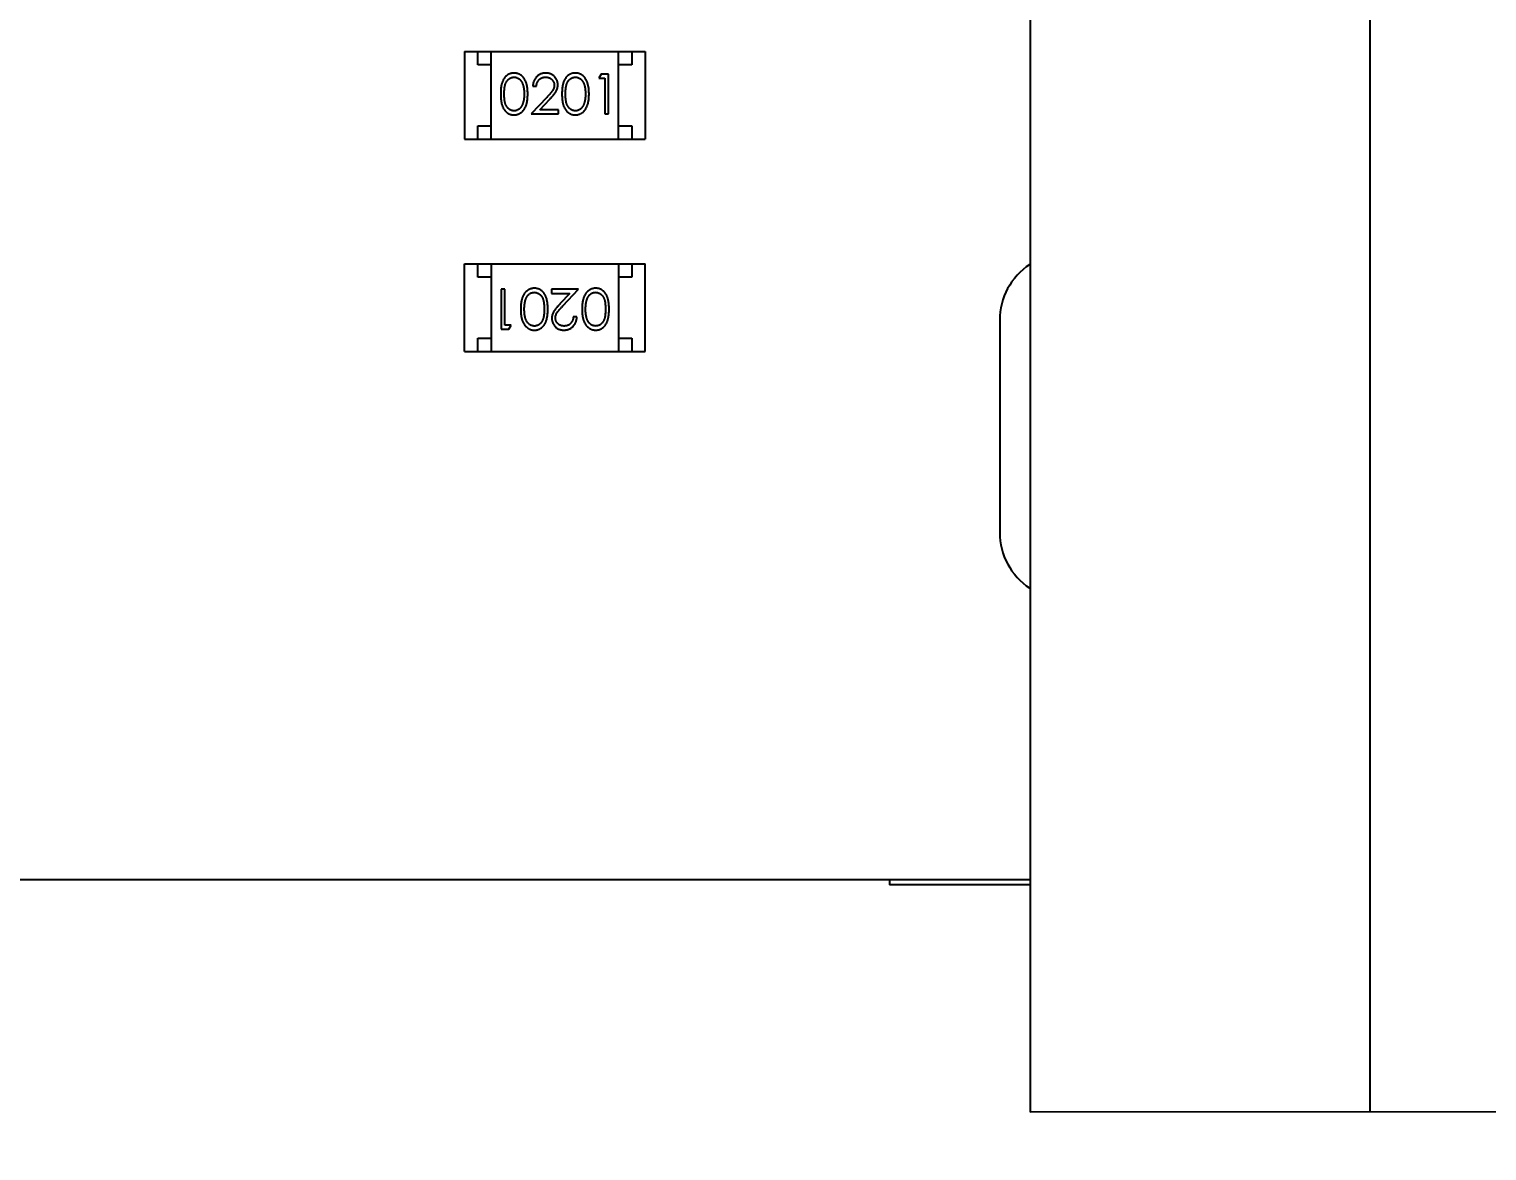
# Model space of a CAD drawing. Header units: millimetres. Extents: x 0 to 297, y 0 to 210.
# Drawn here: x 202.68 to 208.17, y 76.34 to 80.57 of the extents above; entities that cross this region are included whole.
import ezdxf

# ---------------------------------------------------------------- set-up
doc = ezdxf.new("R2010")
doc.units = ezdxf.units.MM
doc.header["$PDMODE"] = 3
doc.header["$PDSIZE"] = 8
doc.linetypes.add('solid', pattern=[0])
doc.layers.get('0').update_dxf_attribs({"linetype": 'CONTINUOUS'})
doc.layers.get('Defpoints').update_dxf_attribs({"linetype": 'CONTINUOUS'})
doc.layers.add('100', color=1, linetype='solid')
doc.styles.get("Standard").update_dxf_attribs({"font": 'txt', "width": 0.8})
doc.dimstyles.new('X0_5', dxfattribs={"dimscale": 0.5, "dimtxt": 2, "dimasz": 2, "dimexe": 1, "dimexo": 1, "dimgap": 0.5, "dimtad": 1, "dimtoh": 1, "dimzin": 0, "dimdsep": 46, "dimtxsty": 'STANDARD', "dimcen": 0, "dimclrd": 256, "dimclrt": 256, "dimadec": 0, "dimazin": 0, "dimtp": 0.1, "dimtm": 0.1, "dimtfac": 1, "dimtofl": 0, "dimtmove": 0, "dimatfit": 3, "dimfxl": 1, "dimtolj": 1, "dimtzin": 0, "dimarcsym": 0})

# ---------------------------------------------------------------- blocks, each defined once
blk = doc.blocks.new('*D16')
at = {"layer": '100', "color": 0, "lineweight": -2}
for p, q in [((190.3639, 81.3641), (190.3639, 65.74)), ((210.9244, 75.99), (210.9244, 65.74))]:
    blk.add_line(p, q, dxfattribs=at)
at = {"layer": '100', "lineweight": -2}
blk.add_line((191.8639, 66.24), (209.4244, 66.24), dxfattribs=at)
at = {"layer": '100'}
for points in [[(191.8639, 66.49), (191.8639, 65.99), (190.3639, 66.24)], [(209.4244, 65.99), (209.4244, 66.49), (210.9244, 66.24)]]:
    blk.add_solid(points, dxfattribs=at)
at = {"layer": 'Defpoints', "color": 0}
for p in [(190.3639, 81.8641), (210.9244, 76.49), (210.9244, 66.24)]:
    blk.add_point(p, dxfattribs=at)
at = {"layer": '100', "insert": (198.44, 67.24), "char_height": 1.5, "attachment_point": 5}
blk.add_mtext('\\A1;20.56', dxfattribs=at)
blk = doc.blocks.new('*D17')
at = {"layer": '100', "color": 0, "lineweight": -2}
for p, q in [((190.3639, 81.3641), (190.3639, 61.4189)), ((222.3889, 76.8636), (222.3889, 61.4189))]:
    blk.add_line(p, q, dxfattribs=at)
at = {"layer": '100', "lineweight": -2}
blk.add_line((220.8889, 61.9189), (191.8639, 61.9189), dxfattribs=at)
at = {"layer": '100'}
for points in [[(191.8639, 62.1689), (191.8639, 61.6689), (190.3639, 61.9189)], [(220.8889, 61.6689), (220.8889, 62.1689), (222.3889, 61.9189)]]:
    blk.add_solid(points, dxfattribs=at)
at = {"layer": 'Defpoints', "color": 0}
for p in [(190.3639, 81.8641), (222.3889, 77.3636), (190.3639, 61.9189)]:
    blk.add_point(p, dxfattribs=at)
at = {"layer": '100', "insert": (202.733, 62.9189), "char_height": 1.5, "attachment_point": 5}
blk.add_mtext('\\A1;32.0', dxfattribs=at)

msp = doc.modelspace()

# ---------------------------------------------------------------- linework, layer by layer
at = {"color": 7, "linetype": 'Continuous'}
for p, q in [((207.7344, 76.4896), (207.7335, 83.6696)), ((206.4535, 83.5194), (206.4544, 76.4894)), ((204.3238, 80.4824), (205.0038, 80.4825)), ((204.3238, 80.4824), (204.3239, 80.1524)), ((204.3738, 80.4324), (204.3738, 80.4824)), ((204.4239, 80.1524), (204.4238, 80.4824)), ((204.9039, 80.1525), (204.9038, 80.4825)), ((204.9538, 80.4825), (204.9538, 80.4325)), ((205.0038, 80.4825), (205.0039, 80.1525)), ((204.4238, 80.4324), (204.3738, 80.4324)), ((204.9538, 80.4325), (204.9038, 80.4325)), ((204.8379, 80.3978), (204.8291, 80.3824)), ((204.8291, 80.3824), (204.8522, 80.3824)), ((204.8656, 80.3978), (204.8379, 80.3978)), ((204.8522, 80.3824), (204.8522, 80.2478)), ((204.8657, 80.2478), (204.8656, 80.3978)), ((204.6334, 80.3098), (204.5753, 80.2477)), ((204.581, 80.3516), (204.5945, 80.3516)), ((204.6074, 80.2631), (204.6449, 80.3032)), ((204.6772, 80.2631), (204.6074, 80.2631)), ((204.6772, 80.2477), (204.6772, 80.2631)), ((204.3739, 80.2024), (204.4239, 80.2024)), ((204.3739, 80.1524), (204.3739, 80.2024)), ((204.5753, 80.2477), (204.6772, 80.2477)), ((204.8522, 80.2478), (204.8657, 80.2478)), ((204.9039, 80.2025), (204.9539, 80.2025)), ((204.9539, 80.2025), (204.9539, 80.1525)), ((204.3239, 80.1524), (205.0039, 80.1525)), ((204.3241, 79.6826), (205.0041, 79.6827)), ((204.3241, 79.3526), (204.3241, 79.6826)), ((204.3741, 79.6326), (204.3741, 79.6826)), ((204.4241, 79.6826), (204.4241, 79.3526)), ((204.9041, 79.6826), (204.9041, 79.3526)), ((204.9541, 79.6827), (204.9541, 79.6327)), ((205.0041, 79.3527), (205.0041, 79.6827)), ((204.4241, 79.6326), (204.3741, 79.6326)), ((204.9541, 79.6327), (204.9041, 79.6326)), ((204.4758, 79.5873), (204.4623, 79.5873)), ((204.4623, 79.5873), (204.4623, 79.4373)), ((204.4758, 79.4527), (204.4758, 79.5873)), ((204.7527, 79.5873), (204.6508, 79.5873)), ((204.6508, 79.5873), (204.6508, 79.5719)), ((204.6508, 79.5719), (204.7206, 79.572)), ((204.7206, 79.572), (204.683, 79.5319)), ((204.6945, 79.5253), (204.7527, 79.5873)), ((204.7469, 79.4835), (204.7335, 79.4835)), ((204.4623, 79.4373), (204.49, 79.4373)), ((204.4989, 79.4527), (204.4758, 79.4527)), ((204.49, 79.4373), (204.4989, 79.4527)), ((206.339, 79.4711), (206.3391, 78.6711)), ((204.3741, 79.4026), (204.4241, 79.4026)), ((204.3741, 79.3526), (204.3741, 79.4026)), ((204.9041, 79.4026), (204.9541, 79.4027)), ((204.9541, 79.4027), (204.9541, 79.3527)), ((204.3241, 79.3526), (205.0041, 79.3527)), ((186.9643, 77.3653), (206.4543, 77.3643)), ((205.9242, 77.3643), (205.9242, 77.3453)), ((206.4543, 77.3453), (205.9242, 77.3453)), ((215.3944, 76.4906), (206.4544, 76.4894))]:
    msp.add_line(p, q, dxfattribs=at)
for centre, start, end in [((206.589, 79.4712), 123.2443, 180.0074), ((206.5891, 78.6712), 180.0074, 236.7249)]:
    msp.add_arc(centre, 0.25, start, end, dxfattribs=at)
for points, knots in [([(204.51, 80.4016), (204.5088, 80.4015), (204.5065, 80.4015), (204.5031, 80.4011), (204.4997, 80.4004), (204.4964, 80.3995), (204.4932, 80.3983), (204.4901, 80.3969), (204.487, 80.3952), (204.4841, 80.3932), (204.4813, 80.391), (204.4786, 80.3885), (204.4761, 80.3858), (204.4738, 80.3829), (204.4717, 80.3796), (204.4696, 80.3762), (204.4678, 80.3725), (204.4661, 80.3685), (204.4647, 80.3642), (204.4634, 80.3595), (204.4623, 80.3544), (204.4614, 80.3489), (204.4607, 80.3429), (204.4602, 80.3365), (204.4599, 80.3297), (204.4599, 80.3251), (204.4599, 80.3226)], [0, 0, 0, 0, 0.033742, 0.066533, 0.099153, 0.13154, 0.164087, 0.196563, 0.229707, 0.263315, 0.297504, 0.331686, 0.366482, 0.4021, 0.438958, 0.476748, 0.515985, 0.556589, 0.599519, 0.645765, 0.695487, 0.748721, 0.805687, 0.866754, 0.931405, 1, 1, 1, 1]), ([(204.4733, 80.3227), (204.4734, 80.3247), (204.4734, 80.3286), (204.4736, 80.3343), (204.474, 80.3396), (204.4745, 80.3445), (204.4751, 80.349), (204.4759, 80.3531), (204.4768, 80.3569), (204.4779, 80.3603), (204.4792, 80.3634), (204.4805, 80.3663), (204.482, 80.369), (204.4836, 80.3715), (204.4854, 80.3739), (204.4873, 80.376), (204.4893, 80.3779), (204.4922, 80.3802), (204.4959, 80.3825), (204.5006, 80.3847), (204.5055, 80.3859), (204.5088, 80.3861), (204.5105, 80.3862)], [0, 0, 0, 0, 0.073302, 0.142286, 0.206253, 0.266017, 0.321612, 0.372532, 0.419497, 0.462398, 0.502825, 0.541489, 0.579034, 0.615143, 0.650298, 0.684912, 0.718701, 0.752189, 0.817245, 0.879117, 0.939613, 1, 1, 1, 1]), ([(204.5618, 80.3227), (204.5618, 80.325), (204.5617, 80.3295), (204.5614, 80.336), (204.5609, 80.3422), (204.5602, 80.3481), (204.5592, 80.3535), (204.558, 80.3587), (204.5566, 80.3634), (204.555, 80.3678), (204.5532, 80.3719), (204.5513, 80.3758), (204.5492, 80.3793), (204.5469, 80.3826), (204.5445, 80.3856), (204.542, 80.3884), (204.5392, 80.3909), (204.5364, 80.3932), (204.5334, 80.3952), (204.5303, 80.3969), (204.5271, 80.3983), (204.5239, 80.3995), (204.5205, 80.4004), (204.5171, 80.4011), (204.5136, 80.4015), (204.5112, 80.4015), (204.51, 80.4016)], [0, 0, 0, 0, 0.065278, 0.127205, 0.186168, 0.241675, 0.294115, 0.343609, 0.390387, 0.434463, 0.476646, 0.517002, 0.555936, 0.593716, 0.630057, 0.665601, 0.700745, 0.734917, 0.768681, 0.802087, 0.834849, 0.867433, 0.900138, 0.932806, 0.966212, 1, 1, 1, 1]), ([(204.5105, 80.3862), (204.5121, 80.3861), (204.5154, 80.3859), (204.5203, 80.3847), (204.5249, 80.3825), (204.5287, 80.3802), (204.5315, 80.3779), (204.5336, 80.3759), (204.5355, 80.3737), (204.5373, 80.3712), (204.539, 80.3685), (204.5406, 80.3655), (204.542, 80.3624), (204.5434, 80.3589), (204.5445, 80.3553), (204.5456, 80.3514), (204.5464, 80.3472), (204.5471, 80.3428), (204.5476, 80.3381), (204.5481, 80.3332), (204.5483, 80.328), (204.5483, 80.3245), (204.5483, 80.3227)], [0, 0, 0, 0, 0.059689, 0.119507, 0.181075, 0.246162, 0.279894, 0.314468, 0.350403, 0.387474, 0.426147, 0.466624, 0.508745, 0.553328, 0.600058, 0.649177, 0.700552, 0.754894, 0.811825, 0.871514, 0.934319, 1, 1, 1, 1]), ([(204.6299, 80.4016), (204.6283, 80.4015), (204.625, 80.4015), (204.6201, 80.4008), (204.6155, 80.3997), (204.6111, 80.3981), (204.6069, 80.3961), (204.6029, 80.3937), (204.599, 80.3909), (204.5955, 80.3876), (204.5922, 80.3839), (204.5893, 80.38), (204.5869, 80.3759), (204.5849, 80.3715), (204.5833, 80.3669), (204.5821, 80.362), (204.5813, 80.3569), (204.5811, 80.3534), (204.581, 80.3516)], [0, 0, 0, 0, 0.06445, 0.126725, 0.187421, 0.247417, 0.306749, 0.366595, 0.427749, 0.490235, 0.553031, 0.614805, 0.676505, 0.738096, 0.801021, 0.864897, 0.931209, 1, 1, 1, 1]), ([(204.5945, 80.3516), (204.5946, 80.3529), (204.5949, 80.3555), (204.5956, 80.3593), (204.5966, 80.3628), (204.5978, 80.3662), (204.5993, 80.3692), (204.601, 80.3721), (204.603, 80.3747), (204.6053, 80.3771), (204.6078, 80.3792), (204.6104, 80.3811), (204.6132, 80.3827), (204.6161, 80.384), (204.6192, 80.385), (204.6224, 80.3857), (204.6258, 80.3861), (204.6281, 80.3862), (204.6293, 80.3862)], [0, 0, 0, 0, 0.073648, 0.143686, 0.210962, 0.275557, 0.338064, 0.399311, 0.4594, 0.51934, 0.579024, 0.637809, 0.695959, 0.754122, 0.813113, 0.873453, 0.935561, 1, 1, 1, 1]), ([(204.6293, 80.3862), (204.6304, 80.3862), (204.6326, 80.3861), (204.6358, 80.3857), (204.6389, 80.385), (204.6419, 80.384), (204.6447, 80.3827), (204.6474, 80.3812), (204.65, 80.3793), (204.6524, 80.3772), (204.6546, 80.375), (204.6565, 80.3725), (204.6582, 80.37), (204.6595, 80.3674), (204.6605, 80.3646), (204.6612, 80.3618), (204.6617, 80.3588), (204.6618, 80.3568), (204.6618, 80.3558)], [0, 0, 0, 0, 0.068027, 0.133505, 0.19695, 0.26027, 0.322741, 0.384982, 0.448465, 0.513424, 0.578224, 0.640011, 0.700094, 0.760067, 0.819012, 0.877878, 0.938035, 1, 1, 1, 1]), ([(204.6753, 80.357), (204.6752, 80.3585), (204.6751, 80.3614), (204.6746, 80.3657), (204.6735, 80.3699), (204.6722, 80.3739), (204.6704, 80.3777), (204.6682, 80.3814), (204.6657, 80.385), (204.6628, 80.3883), (204.6596, 80.3915), (204.656, 80.3941), (204.6523, 80.3964), (204.6483, 80.3984), (204.644, 80.3998), (204.6395, 80.4008), (204.6348, 80.4015), (204.6316, 80.4015), (204.6299, 80.4016)], [0, 0, 0, 0, 0.06271, 0.123347, 0.183401, 0.242828, 0.302097, 0.36242, 0.423725, 0.487032, 0.550491, 0.612709, 0.674265, 0.73617, 0.799211, 0.863483, 0.930525, 1, 1, 1, 1]), ([(204.7408, 80.4016), (204.7396, 80.4016), (204.7373, 80.4015), (204.7338, 80.4011), (204.7305, 80.4005), (204.7272, 80.3995), (204.7239, 80.3984), (204.7208, 80.3969), (204.7178, 80.3952), (204.7148, 80.3932), (204.712, 80.391), (204.7094, 80.3886), (204.7069, 80.3858), (204.7046, 80.3829), (204.7024, 80.3797), (204.7004, 80.3762), (204.6986, 80.3725), (204.6969, 80.3686), (204.6954, 80.3643), (204.6942, 80.3596), (204.693, 80.3544), (204.6922, 80.3489), (204.6915, 80.3429), (204.691, 80.3366), (204.6907, 80.3298), (204.6907, 80.3251), (204.6907, 80.3227)], [0, 0, 0, 0, 0.033742, 0.066533, 0.099153, 0.13154, 0.164087, 0.196563, 0.229707, 0.263315, 0.297504, 0.331686, 0.366482, 0.4021, 0.438958, 0.476748, 0.515985, 0.556589, 0.599519, 0.645765, 0.695487, 0.748721, 0.805687, 0.866754, 0.931405, 1, 1, 1, 1]), ([(204.7041, 80.3227), (204.7041, 80.3248), (204.7041, 80.3287), (204.7044, 80.3343), (204.7047, 80.3396), (204.7053, 80.3445), (204.7058, 80.349), (204.7067, 80.3532), (204.7076, 80.3569), (204.7087, 80.3603), (204.7099, 80.3635), (204.7113, 80.3664), (204.7128, 80.3691), (204.7144, 80.3716), (204.7161, 80.3739), (204.718, 80.376), (204.7201, 80.378), (204.7229, 80.3802), (204.7267, 80.3826), (204.7314, 80.3847), (204.7363, 80.3859), (204.7396, 80.3861), (204.7412, 80.3862)], [0, 0, 0, 0, 0.073302, 0.142286, 0.206253, 0.266017, 0.321612, 0.372532, 0.419497, 0.462398, 0.502825, 0.541489, 0.579034, 0.615143, 0.650298, 0.684912, 0.718701, 0.752189, 0.817245, 0.879117, 0.939613, 1, 1, 1, 1]), ([(204.7926, 80.3227), (204.7925, 80.325), (204.7925, 80.3295), (204.7922, 80.336), (204.7917, 80.3423), (204.7909, 80.3481), (204.79, 80.3536), (204.7888, 80.3587), (204.7874, 80.3634), (204.7858, 80.3679), (204.784, 80.372), (204.7821, 80.3758), (204.7799, 80.3793), (204.7777, 80.3827), (204.7753, 80.3857), (204.7727, 80.3885), (204.77, 80.391), (204.7671, 80.3932), (204.7642, 80.3952), (204.7611, 80.3969), (204.7579, 80.3984), (204.7546, 80.3995), (204.7513, 80.4005), (204.7479, 80.4011), (204.7444, 80.4015), (204.742, 80.4016), (204.7408, 80.4016)], [0, 0, 0, 0, 0.065278, 0.127205, 0.186168, 0.241675, 0.294115, 0.343609, 0.390387, 0.434463, 0.476646, 0.517002, 0.555936, 0.593716, 0.630057, 0.665601, 0.700745, 0.734917, 0.768681, 0.802087, 0.834849, 0.867433, 0.900138, 0.932806, 0.966212, 1, 1, 1, 1]), ([(204.7412, 80.3862), (204.7429, 80.3861), (204.7462, 80.3859), (204.751, 80.3847), (204.7557, 80.3826), (204.7594, 80.3802), (204.7623, 80.3779), (204.7643, 80.3759), (204.7663, 80.3737), (204.7681, 80.3712), (204.7698, 80.3685), (204.7713, 80.3656), (204.7728, 80.3624), (204.7741, 80.359), (204.7753, 80.3553), (204.7764, 80.3514), (204.7772, 80.3472), (204.7779, 80.3428), (204.7784, 80.3381), (204.7789, 80.3332), (204.779, 80.3281), (204.7791, 80.3246), (204.7791, 80.3227)], [0, 0, 0, 0, 0.059689, 0.119507, 0.181075, 0.246162, 0.279894, 0.314468, 0.350403, 0.387474, 0.426147, 0.466624, 0.508745, 0.553328, 0.600058, 0.649177, 0.700552, 0.754894, 0.811825, 0.871514, 0.934319, 1, 1, 1, 1]), ([(204.4599, 80.3226), (204.4599, 80.3203), (204.4599, 80.3156), (204.4602, 80.3089), (204.4607, 80.3025), (204.4615, 80.2966), (204.4624, 80.291), (204.4634, 80.2859), (204.4647, 80.2812), (204.4662, 80.2768), (204.4679, 80.2728), (204.4698, 80.2691), (204.4718, 80.2656), (204.474, 80.2624), (204.4763, 80.2595), (204.4788, 80.2567), (204.4814, 80.2543), (204.4842, 80.2521), (204.4871, 80.2502), (204.4902, 80.2485), (204.4932, 80.247), (204.4964, 80.2459), (204.4997, 80.245), (204.5031, 80.2443), (204.5065, 80.2439), (204.5089, 80.2439), (204.51, 80.2439)], [0, 0, 0, 0, 0.068113, 0.132564, 0.193427, 0.250218, 0.303569, 0.353576, 0.400235, 0.443586, 0.484619, 0.524292, 0.56238, 0.599049, 0.63494, 0.669782, 0.704009, 0.737842, 0.771098, 0.803896, 0.836415, 0.868639, 0.900715, 0.933378, 0.966213, 1, 1, 1, 1]), ([(204.5105, 80.2593), (204.5088, 80.2593), (204.5055, 80.2595), (204.5007, 80.2608), (204.4959, 80.2629), (204.4922, 80.2653), (204.4893, 80.2676), (204.4873, 80.2695), (204.4854, 80.2716), (204.4836, 80.2739), (204.482, 80.2764), (204.4805, 80.2792), (204.4791, 80.2821), (204.4779, 80.2852), (204.4768, 80.2886), (204.4759, 80.2923), (204.4751, 80.2965), (204.4744, 80.301), (204.474, 80.3059), (204.4736, 80.3112), (204.4734, 80.3168), (204.4734, 80.3207), (204.4733, 80.3227)], [0, 0, 0, 0, 0.060034, 0.120278, 0.182348, 0.247919, 0.281641, 0.315701, 0.350322, 0.385703, 0.421819, 0.459196, 0.497866, 0.538301, 0.58121, 0.628183, 0.679403, 0.734699, 0.794074, 0.858416, 0.927049, 1, 1, 1, 1]), ([(204.51, 80.2439), (204.5112, 80.2439), (204.5136, 80.2439), (204.5171, 80.2444), (204.5206, 80.245), (204.5239, 80.246), (204.5272, 80.2472), (204.5304, 80.2486), (204.5335, 80.2504), (204.5365, 80.2523), (204.5394, 80.2546), (204.5421, 80.2571), (204.5447, 80.2599), (204.5471, 80.263), (204.5493, 80.2663), (204.5514, 80.2698), (204.5533, 80.2736), (204.5551, 80.2777), (204.5567, 80.2821), (204.5581, 80.2868), (204.5592, 80.2919), (204.5602, 80.2974), (204.5609, 80.3032), (204.5614, 80.3094), (204.5617, 80.3159), (204.5618, 80.3204), (204.5618, 80.3227)], [0, 0, 0, 0, 0.033824, 0.067298, 0.10028, 0.133019, 0.165736, 0.198792, 0.232372, 0.266409, 0.301016, 0.336196, 0.371972, 0.408574, 0.446394, 0.485225, 0.525372, 0.567224, 0.611081, 0.65775, 0.70702, 0.759235, 0.814484, 0.873227, 0.934937, 1, 1, 1, 1]), ([(204.5483, 80.3227), (204.5483, 80.3209), (204.5483, 80.3174), (204.548, 80.3121), (204.5476, 80.3071), (204.547, 80.3023), (204.5462, 80.2977), (204.5452, 80.2933), (204.544, 80.2891), (204.5431, 80.2863), (204.5427, 80.285)], [0, 0, 0, 0, 0.141157, 0.277773, 0.409244, 0.535676, 0.657497, 0.775458, 0.889412, 1, 1, 1, 1]), ([(204.6618, 80.3558), (204.6617, 80.3542), (204.6616, 80.3509), (204.6606, 80.3461), (204.6589, 80.3415), (204.6569, 80.3377), (204.6549, 80.3346), (204.653, 80.3319), (204.6506, 80.3289), (204.648, 80.3257), (204.6449, 80.3221), (204.6414, 80.3183), (204.6376, 80.3141), (204.6349, 80.3113), (204.6334, 80.3098)], [0, 0, 0, 0, 0.088014, 0.174976, 0.2638, 0.355443, 0.406413, 0.465519, 0.533076, 0.609353, 0.693899, 0.787171, 0.889197, 1, 1, 1, 1]), ([(204.6449, 80.3032), (204.6464, 80.3047), (204.6491, 80.3077), (204.6531, 80.312), (204.6566, 80.3162), (204.6598, 80.32), (204.6627, 80.3237), (204.6651, 80.3271), (204.6673, 80.3302), (204.6696, 80.334), (204.6719, 80.3388), (204.6738, 80.3447), (204.675, 80.3508), (204.6752, 80.3549), (204.6753, 80.357)], [0, 0, 0, 0, 0.09953, 0.192079, 0.277712, 0.357454, 0.429648, 0.495771, 0.555538, 0.608657, 0.707578, 0.804328, 0.901298, 1, 1, 1, 1]), ([(204.6907, 80.3227), (204.6907, 80.3203), (204.6907, 80.3157), (204.691, 80.3089), (204.6915, 80.3025), (204.6922, 80.2966), (204.6931, 80.2911), (204.6942, 80.2859), (204.6955, 80.2812), (204.697, 80.2769), (204.6987, 80.2729), (204.7006, 80.2691), (204.7026, 80.2657), (204.7048, 80.2625), (204.7071, 80.2595), (204.7095, 80.2568), (204.7122, 80.2543), (204.715, 80.2521), (204.7179, 80.2502), (204.7209, 80.2485), (204.724, 80.2471), (204.7272, 80.2459), (204.7305, 80.245), (204.7338, 80.2444), (204.7373, 80.244), (204.7396, 80.2439), (204.7408, 80.2439)], [0, 0, 0, 0, 0.068113, 0.132564, 0.193427, 0.250218, 0.303569, 0.353576, 0.400235, 0.443586, 0.484619, 0.524292, 0.56238, 0.599049, 0.63494, 0.669782, 0.704009, 0.737842, 0.771098, 0.803896, 0.836415, 0.868639, 0.900715, 0.933378, 0.966213, 1, 1, 1, 1]), ([(204.7413, 80.2593), (204.7396, 80.2594), (204.7363, 80.2595), (204.7314, 80.2608), (204.7267, 80.2629), (204.7229, 80.2653), (204.7201, 80.2676), (204.718, 80.2695), (204.7161, 80.2717), (204.7144, 80.274), (204.7127, 80.2765), (204.7113, 80.2792), (204.7099, 80.2821), (204.7087, 80.2852), (204.7076, 80.2886), (204.7066, 80.2924), (204.7059, 80.2965), (204.7052, 80.301), (204.7047, 80.3059), (204.7044, 80.3112), (204.7041, 80.3168), (204.7041, 80.3207), (204.7041, 80.3227)], [0, 0, 0, 0, 0.060034, 0.120278, 0.182348, 0.247919, 0.281641, 0.315701, 0.350322, 0.385703, 0.421819, 0.459196, 0.497866, 0.538301, 0.58121, 0.628183, 0.679403, 0.734699, 0.794074, 0.858416, 0.927049, 1, 1, 1, 1]), ([(204.7408, 80.2439), (204.742, 80.2439), (204.7444, 80.2439), (204.7479, 80.2444), (204.7513, 80.245), (204.7547, 80.246), (204.7579, 80.2472), (204.7611, 80.2486), (204.7642, 80.2504), (204.7672, 80.2524), (204.7701, 80.2546), (204.7729, 80.2572), (204.7755, 80.2599), (204.7779, 80.263), (204.7801, 80.2663), (204.7822, 80.2699), (204.7841, 80.2737), (204.7859, 80.2777), (204.7875, 80.2821), (204.7888, 80.2869), (204.79, 80.292), (204.791, 80.2974), (204.7917, 80.3032), (204.7922, 80.3094), (204.7925, 80.3159), (204.7925, 80.3204), (204.7926, 80.3227)], [0, 0, 0, 0, 0.033824, 0.067298, 0.10028, 0.133019, 0.165736, 0.198792, 0.232372, 0.266409, 0.301016, 0.336196, 0.371972, 0.408574, 0.446394, 0.485225, 0.525372, 0.567224, 0.611081, 0.65775, 0.70702, 0.759235, 0.814484, 0.873227, 0.934937, 1, 1, 1, 1]), ([(204.7791, 80.3227), (204.7791, 80.3209), (204.7791, 80.3174), (204.7788, 80.3122), (204.7783, 80.3072), (204.7778, 80.3023), (204.7769, 80.2977), (204.776, 80.2933), (204.7748, 80.2891), (204.7739, 80.2864), (204.7734, 80.285)], [0, 0, 0, 0, 0.141157, 0.277773, 0.409244, 0.535676, 0.657497, 0.775458, 0.889412, 1, 1, 1, 1]), ([(204.5427, 80.285), (204.5423, 80.284), (204.5415, 80.2819), (204.5402, 80.279), (204.5387, 80.2763), (204.5371, 80.2737), (204.5354, 80.2714), (204.5335, 80.2693), (204.5315, 80.2674), (204.5287, 80.2651), (204.525, 80.2628), (204.5203, 80.2608), (204.5155, 80.2595), (204.5122, 80.2593), (204.5105, 80.2593)], [0, 0, 0, 0, 0.075949, 0.148549, 0.218996, 0.286119, 0.351826, 0.416074, 0.478265, 0.540325, 0.660405, 0.774606, 0.887187, 1, 1, 1, 1]), ([(204.7734, 80.285), (204.7731, 80.284), (204.7723, 80.2819), (204.771, 80.279), (204.7695, 80.2763), (204.7679, 80.2738), (204.7661, 80.2715), (204.7643, 80.2693), (204.7623, 80.2674), (204.7595, 80.2652), (204.7558, 80.2628), (204.7511, 80.2608), (204.7462, 80.2595), (204.7429, 80.2594), (204.7413, 80.2593)], [0, 0, 0, 0, 0.075949, 0.148549, 0.218996, 0.286119, 0.351826, 0.416074, 0.478265, 0.540325, 0.660405, 0.774606, 0.887187, 1, 1, 1, 1]), ([(204.5871, 79.5912), (204.586, 79.5912), (204.5836, 79.5911), (204.5801, 79.5907), (204.5766, 79.59), (204.5733, 79.5891), (204.57, 79.5879), (204.5668, 79.5864), (204.5637, 79.5847), (204.5607, 79.5827), (204.5578, 79.5804), (204.5551, 79.5779), (204.5525, 79.5751), (204.5501, 79.5721), (204.5478, 79.5688), (204.5458, 79.5652), (204.5438, 79.5614), (204.5421, 79.5573), (204.5404, 79.553), (204.5391, 79.5482), (204.538, 79.5431), (204.537, 79.5377), (204.5363, 79.5318), (204.5357, 79.5257), (204.5355, 79.5191), (204.5354, 79.5147), (204.5354, 79.5124)], [0, 0, 0, 0, 0.033824, 0.067298, 0.10028, 0.133019, 0.165736, 0.198792, 0.232372, 0.266409, 0.301016, 0.336196, 0.371972, 0.408574, 0.446394, 0.485225, 0.525372, 0.567224, 0.611081, 0.65775, 0.70702, 0.759235, 0.814484, 0.873227, 0.934937, 1, 1, 1, 1]), ([(204.5488, 79.5123), (204.5489, 79.5141), (204.5489, 79.5177), (204.5492, 79.5229), (204.5496, 79.5279), (204.5502, 79.5327), (204.551, 79.5373), (204.552, 79.5418), (204.5531, 79.546), (204.5541, 79.5487), (204.5545, 79.55)], [0, 0, 0, 0, 0.141157, 0.277773, 0.409244, 0.535676, 0.657497, 0.775458, 0.889412, 1, 1, 1, 1]), ([(204.5545, 79.55), (204.5549, 79.5511), (204.5557, 79.5531), (204.557, 79.5561), (204.5585, 79.5588), (204.5601, 79.5613), (204.5618, 79.5636), (204.5637, 79.5658), (204.5657, 79.5677), (204.5685, 79.5699), (204.5722, 79.5723), (204.5769, 79.5743), (204.5817, 79.5756), (204.585, 79.5757), (204.5867, 79.5758)], [0, 0, 0, 0, 0.075949, 0.148549, 0.218996, 0.286119, 0.351826, 0.416074, 0.478265, 0.540325, 0.660405, 0.774606, 0.887187, 1, 1, 1, 1]), ([(204.5867, 79.5758), (204.5883, 79.5757), (204.5917, 79.5755), (204.5965, 79.5742), (204.6013, 79.5722), (204.605, 79.5698), (204.6079, 79.5675), (204.6099, 79.5656), (204.6118, 79.5634), (204.6136, 79.5611), (204.6152, 79.5586), (204.6167, 79.5559), (204.6181, 79.553), (204.6193, 79.5499), (204.6204, 79.5465), (204.6213, 79.5427), (204.6221, 79.5385), (204.6228, 79.534), (204.6232, 79.5291), (204.6236, 79.5239), (204.6238, 79.5182), (204.6238, 79.5143), (204.6238, 79.5123)], [0, 0, 0, 0, 0.060034, 0.120278, 0.182348, 0.247919, 0.281641, 0.315701, 0.350322, 0.385703, 0.421819, 0.459196, 0.497866, 0.538301, 0.58121, 0.628183, 0.679403, 0.734699, 0.794074, 0.858416, 0.927049, 1, 1, 1, 1]), ([(204.6373, 79.5124), (204.6373, 79.5148), (204.6373, 79.5194), (204.637, 79.5262), (204.6365, 79.5325), (204.6357, 79.5385), (204.6348, 79.544), (204.6338, 79.5492), (204.6325, 79.5539), (204.6309, 79.5582), (204.6292, 79.5622), (204.6274, 79.5659), (204.6254, 79.5694), (204.6232, 79.5726), (204.6209, 79.5756), (204.6184, 79.5783), (204.6158, 79.5807), (204.613, 79.5829), (204.61, 79.5849), (204.607, 79.5865), (204.6039, 79.588), (204.6007, 79.5891), (204.5975, 79.59), (204.5941, 79.5907), (204.5907, 79.5911), (204.5883, 79.5912), (204.5871, 79.5912)], [0, 0, 0, 0, 0.068113, 0.132564, 0.193427, 0.250218, 0.303569, 0.353576, 0.400235, 0.443586, 0.484619, 0.524292, 0.56238, 0.599049, 0.63494, 0.669782, 0.704009, 0.737842, 0.771098, 0.803896, 0.836415, 0.868639, 0.900715, 0.933378, 0.966213, 1, 1, 1, 1]), ([(204.8179, 79.5912), (204.8167, 79.5912), (204.8143, 79.5911), (204.8108, 79.5907), (204.8074, 79.59), (204.804, 79.5891), (204.8008, 79.5879), (204.7976, 79.5865), (204.7945, 79.5847), (204.7915, 79.5827), (204.7886, 79.5805), (204.7859, 79.5779), (204.7833, 79.5752), (204.7809, 79.5721), (204.7786, 79.5688), (204.7765, 79.5652), (204.7746, 79.5614), (204.7728, 79.5574), (204.7712, 79.553), (204.7699, 79.5482), (204.7687, 79.5431), (204.7678, 79.5377), (204.7671, 79.5319), (204.7665, 79.5257), (204.7662, 79.5192), (204.7662, 79.5147), (204.7662, 79.5124)], [0, 0, 0, 0, 0.033824, 0.067298, 0.10028, 0.133019, 0.165736, 0.198792, 0.232372, 0.266409, 0.301016, 0.336196, 0.371972, 0.408574, 0.446394, 0.485225, 0.525372, 0.567224, 0.611081, 0.65775, 0.70702, 0.759235, 0.814484, 0.873227, 0.934937, 1, 1, 1, 1]), ([(204.7796, 79.5123), (204.7796, 79.5142), (204.7797, 79.5177), (204.7799, 79.5229), (204.7804, 79.5279), (204.781, 79.5328), (204.7818, 79.5374), (204.7827, 79.5418), (204.7839, 79.546), (204.7848, 79.5487), (204.7853, 79.5501)], [0, 0, 0, 0, 0.141157, 0.277773, 0.409244, 0.535676, 0.657497, 0.775458, 0.889412, 1, 1, 1, 1]), ([(204.7853, 79.5501), (204.7857, 79.5511), (204.7864, 79.5532), (204.7878, 79.5561), (204.7892, 79.5588), (204.7908, 79.5613), (204.7926, 79.5636), (204.7944, 79.5658), (204.7964, 79.5677), (204.7992, 79.5699), (204.8029, 79.5723), (204.8076, 79.5743), (204.8125, 79.5756), (204.8158, 79.5757), (204.8175, 79.5758)], [0, 0, 0, 0, 0.075949, 0.148549, 0.218996, 0.286119, 0.351826, 0.416074, 0.478265, 0.540325, 0.660405, 0.774606, 0.887187, 1, 1, 1, 1]), ([(204.8175, 79.5758), (204.8191, 79.5757), (204.8224, 79.5756), (204.8273, 79.5743), (204.832, 79.5722), (204.8358, 79.5698), (204.8386, 79.5675), (204.8407, 79.5656), (204.8426, 79.5634), (204.8444, 79.5611), (204.846, 79.5586), (204.8475, 79.5559), (204.8488, 79.553), (204.8501, 79.5499), (204.8512, 79.5465), (204.8521, 79.5427), (204.8528, 79.5386), (204.8535, 79.5341), (204.854, 79.5292), (204.8543, 79.5239), (204.8546, 79.5183), (204.8546, 79.5144), (204.8546, 79.5124)], [0, 0, 0, 0, 0.060034, 0.120278, 0.182348, 0.247919, 0.281641, 0.315701, 0.350322, 0.385703, 0.421819, 0.459196, 0.497866, 0.538301, 0.58121, 0.628183, 0.679403, 0.734699, 0.794074, 0.858416, 0.927049, 1, 1, 1, 1]), ([(204.8681, 79.5124), (204.8681, 79.5148), (204.868, 79.5194), (204.8677, 79.5262), (204.8672, 79.5326), (204.8665, 79.5385), (204.8656, 79.544), (204.8646, 79.5492), (204.8632, 79.5539), (204.8617, 79.5582), (204.86, 79.5622), (204.8582, 79.566), (204.8561, 79.5694), (204.854, 79.5726), (204.8517, 79.5756), (204.8492, 79.5783), (204.8465, 79.5808), (204.8437, 79.583), (204.8408, 79.5849), (204.8378, 79.5866), (204.8347, 79.588), (204.8315, 79.5892), (204.8282, 79.5901), (204.8249, 79.5907), (204.8214, 79.5911), (204.8191, 79.5912), (204.8179, 79.5912)], [0, 0, 0, 0, 0.068113, 0.132564, 0.193427, 0.250218, 0.303569, 0.353576, 0.400235, 0.443586, 0.484619, 0.524292, 0.56238, 0.599049, 0.63494, 0.669782, 0.704009, 0.737842, 0.771098, 0.803896, 0.836415, 0.868639, 0.900715, 0.933378, 0.966213, 1, 1, 1, 1]), ([(204.5354, 79.5124), (204.5354, 79.5101), (204.5355, 79.5056), (204.5358, 79.499), (204.5363, 79.4928), (204.537, 79.487), (204.538, 79.4815), (204.5391, 79.4764), (204.5406, 79.4716), (204.5422, 79.4672), (204.544, 79.4631), (204.5459, 79.4593), (204.548, 79.4557), (204.5502, 79.4524), (204.5527, 79.4494), (204.5552, 79.4466), (204.558, 79.4441), (204.5608, 79.4419), (204.5638, 79.4399), (204.5669, 79.4382), (204.5701, 79.4367), (204.5733, 79.4355), (204.5767, 79.4346), (204.5801, 79.4339), (204.5836, 79.4335), (204.586, 79.4335), (204.5872, 79.4335)], [0, 0, 0, 0, 0.065278, 0.127205, 0.186168, 0.241675, 0.294115, 0.343609, 0.390387, 0.434463, 0.476646, 0.517002, 0.555936, 0.593716, 0.630057, 0.665601, 0.700745, 0.734917, 0.768681, 0.802087, 0.834849, 0.867433, 0.900138, 0.932806, 0.966212, 1, 1, 1, 1]), ([(204.5867, 79.4489), (204.5851, 79.4489), (204.5818, 79.4491), (204.5769, 79.4504), (204.5723, 79.4525), (204.5685, 79.4548), (204.5657, 79.4571), (204.5636, 79.4591), (204.5617, 79.4614), (204.5599, 79.4638), (204.5582, 79.4666), (204.5566, 79.4695), (204.5552, 79.4727), (204.5538, 79.4761), (204.5527, 79.4798), (204.5516, 79.4837), (204.5508, 79.4878), (204.5501, 79.4923), (204.5495, 79.4969), (204.5491, 79.5018), (204.5489, 79.507), (204.5489, 79.5105), (204.5488, 79.5123)], [0, 0, 0, 0, 0.059689, 0.119507, 0.181075, 0.246162, 0.279894, 0.314468, 0.350403, 0.387474, 0.426147, 0.466624, 0.508745, 0.553328, 0.600058, 0.649177, 0.700552, 0.754894, 0.811825, 0.871514, 0.934319, 1, 1, 1, 1]), ([(204.6238, 79.5123), (204.6238, 79.5103), (204.6238, 79.5064), (204.6236, 79.5007), (204.6232, 79.4955), (204.6227, 79.4906), (204.6221, 79.486), (204.6213, 79.4819), (204.6204, 79.4781), (204.6193, 79.4747), (204.618, 79.4716), (204.6167, 79.4687), (204.6152, 79.466), (204.6136, 79.4635), (204.6118, 79.4612), (204.6099, 79.459), (204.6079, 79.4571), (204.605, 79.4549), (204.6013, 79.4525), (204.5966, 79.4504), (204.5917, 79.4491), (204.5884, 79.4489), (204.5867, 79.4489)], [0, 0, 0, 0, 0.073302, 0.142286, 0.206253, 0.266017, 0.321612, 0.372532, 0.419497, 0.462398, 0.502825, 0.541489, 0.579034, 0.615143, 0.650298, 0.684912, 0.718701, 0.752189, 0.817245, 0.879117, 0.939613, 1, 1, 1, 1]), ([(204.5872, 79.4335), (204.5883, 79.4335), (204.5907, 79.4335), (204.5941, 79.4339), (204.5975, 79.4346), (204.6008, 79.4356), (204.604, 79.4367), (204.6071, 79.4382), (204.6102, 79.4399), (204.6131, 79.4418), (204.6159, 79.4441), (204.6186, 79.4465), (204.621, 79.4492), (204.6234, 79.4522), (204.6255, 79.4554), (204.6276, 79.4588), (204.6294, 79.4625), (204.631, 79.4665), (204.6325, 79.4708), (204.6338, 79.4755), (204.6349, 79.4806), (204.6358, 79.4862), (204.6365, 79.4921), (204.637, 79.4985), (204.6373, 79.5053), (204.6373, 79.51), (204.6373, 79.5124)], [0, 0, 0, 0, 0.033742, 0.066533, 0.099153, 0.13154, 0.164087, 0.196563, 0.229707, 0.263315, 0.297504, 0.331686, 0.366482, 0.4021, 0.438958, 0.476748, 0.515985, 0.556589, 0.599519, 0.645765, 0.695487, 0.748721, 0.805687, 0.866754, 0.931405, 1, 1, 1, 1]), ([(204.683, 79.5319), (204.6816, 79.5304), (204.6788, 79.5274), (204.6749, 79.523), (204.6713, 79.5189), (204.6681, 79.515), (204.6653, 79.5114), (204.6628, 79.508), (204.6607, 79.5049), (204.6584, 79.501), (204.6561, 79.4963), (204.6541, 79.4904), (204.6529, 79.4843), (204.6528, 79.4802), (204.6527, 79.4781)], [0, 0, 0, 0, 0.09953, 0.192079, 0.277712, 0.357454, 0.429648, 0.495771, 0.555538, 0.608657, 0.707578, 0.804328, 0.901298, 1, 1, 1, 1]), ([(204.6662, 79.4793), (204.6662, 79.4809), (204.6663, 79.4841), (204.6674, 79.4889), (204.6691, 79.4936), (204.6711, 79.4974), (204.6731, 79.5005), (204.675, 79.5032), (204.6773, 79.5061), (204.68, 79.5094), (204.6831, 79.5129), (204.6865, 79.5168), (204.6904, 79.5209), (204.6931, 79.5238), (204.6945, 79.5253)], [0, 0, 0, 0, 0.088014, 0.174976, 0.2638, 0.355443, 0.406413, 0.465519, 0.533076, 0.609353, 0.693899, 0.787171, 0.889197, 1, 1, 1, 1]), ([(204.698, 79.4335), (204.6997, 79.4335), (204.703, 79.4336), (204.7078, 79.4343), (204.7124, 79.4354), (204.7169, 79.4369), (204.7211, 79.4389), (204.7251, 79.4414), (204.7289, 79.4442), (204.7325, 79.4475), (204.7357, 79.4511), (204.7386, 79.455), (204.741, 79.4592), (204.7431, 79.4636), (204.7447, 79.4682), (204.7459, 79.4731), (204.7467, 79.4782), (204.7468, 79.4817), (204.7469, 79.4835)], [0, 0, 0, 0, 0.06445, 0.126725, 0.187421, 0.247417, 0.306749, 0.366595, 0.427749, 0.490235, 0.553031, 0.614805, 0.676505, 0.738096, 0.801021, 0.864897, 0.931209, 1, 1, 1, 1]), ([(204.7335, 79.4835), (204.7333, 79.4822), (204.7331, 79.4796), (204.7323, 79.4758), (204.7314, 79.4722), (204.7302, 79.4689), (204.7287, 79.4658), (204.7269, 79.463), (204.7249, 79.4603), (204.7227, 79.458), (204.7202, 79.4558), (204.7176, 79.4539), (204.7148, 79.4524), (204.7119, 79.4511), (204.7088, 79.4501), (204.7056, 79.4494), (204.7022, 79.449), (204.6999, 79.4489), (204.6987, 79.4489)], [0, 0, 0, 0, 0.073648, 0.143686, 0.210962, 0.275557, 0.338064, 0.399311, 0.4594, 0.51934, 0.579024, 0.637809, 0.695959, 0.754122, 0.813113, 0.873453, 0.935561, 1, 1, 1, 1]), ([(204.7662, 79.5124), (204.7662, 79.5101), (204.7662, 79.5056), (204.7665, 79.499), (204.7671, 79.4928), (204.7678, 79.487), (204.7688, 79.4815), (204.7699, 79.4764), (204.7713, 79.4717), (204.7729, 79.4672), (204.7748, 79.4631), (204.7767, 79.4593), (204.7788, 79.4558), (204.781, 79.4524), (204.7834, 79.4494), (204.786, 79.4466), (204.7887, 79.4441), (204.7916, 79.4419), (204.7946, 79.4399), (204.7977, 79.4382), (204.8008, 79.4367), (204.8041, 79.4356), (204.8074, 79.4346), (204.8109, 79.434), (204.8144, 79.4336), (204.8167, 79.4335), (204.8179, 79.4335)], [0, 0, 0, 0, 0.065278, 0.127205, 0.186168, 0.241675, 0.294115, 0.343609, 0.390387, 0.434463, 0.476646, 0.517002, 0.555936, 0.593716, 0.630057, 0.665601, 0.700745, 0.734917, 0.768681, 0.802087, 0.834849, 0.867433, 0.900138, 0.932806, 0.966212, 1, 1, 1, 1]), ([(204.8175, 79.4489), (204.8158, 79.449), (204.8126, 79.4492), (204.8077, 79.4504), (204.803, 79.4525), (204.7993, 79.4549), (204.7964, 79.4572), (204.7944, 79.4592), (204.7924, 79.4614), (204.7906, 79.4639), (204.7889, 79.4666), (204.7874, 79.4695), (204.7859, 79.4727), (204.7846, 79.4761), (204.7835, 79.4798), (204.7824, 79.4837), (204.7816, 79.4879), (204.7808, 79.4923), (204.7803, 79.4969), (204.7799, 79.5019), (204.7797, 79.507), (204.7796, 79.5105), (204.7796, 79.5123)], [0, 0, 0, 0, 0.059689, 0.119507, 0.181075, 0.246162, 0.279894, 0.314468, 0.350403, 0.387474, 0.426147, 0.466624, 0.508745, 0.553328, 0.600058, 0.649177, 0.700552, 0.754894, 0.811825, 0.871514, 0.934319, 1, 1, 1, 1]), ([(204.8546, 79.5124), (204.8546, 79.5103), (204.8546, 79.5064), (204.8543, 79.5008), (204.854, 79.4955), (204.8535, 79.4906), (204.8529, 79.4861), (204.852, 79.4819), (204.8511, 79.4782), (204.8501, 79.4748), (204.8488, 79.4716), (204.8475, 79.4687), (204.846, 79.466), (204.8443, 79.4635), (204.8426, 79.4612), (204.8407, 79.4591), (204.8387, 79.4571), (204.8358, 79.4549), (204.8321, 79.4525), (204.8274, 79.4504), (204.8225, 79.4492), (204.8191, 79.449), (204.8175, 79.4489)], [0, 0, 0, 0, 0.073302, 0.142286, 0.206253, 0.266017, 0.321612, 0.372532, 0.419497, 0.462398, 0.502825, 0.541489, 0.579034, 0.615143, 0.650298, 0.684912, 0.718701, 0.752189, 0.817245, 0.879117, 0.939613, 1, 1, 1, 1]), ([(204.8179, 79.4335), (204.8191, 79.4335), (204.8214, 79.4336), (204.8249, 79.434), (204.8283, 79.4346), (204.8316, 79.4356), (204.8348, 79.4367), (204.8379, 79.4382), (204.8409, 79.4399), (204.8439, 79.4419), (204.8467, 79.4441), (204.8494, 79.4465), (204.8518, 79.4493), (204.8541, 79.4522), (204.8563, 79.4554), (204.8583, 79.4589), (204.8601, 79.4626), (204.8618, 79.4665), (204.8633, 79.4708), (204.8646, 79.4755), (204.8657, 79.4806), (204.8665, 79.4862), (204.8672, 79.4922), (204.8677, 79.4985), (204.868, 79.5053), (204.8681, 79.51), (204.8681, 79.5124)], [0, 0, 0, 0, 0.033742, 0.066533, 0.099153, 0.13154, 0.164087, 0.196563, 0.229707, 0.263315, 0.297504, 0.331686, 0.366482, 0.4021, 0.438958, 0.476748, 0.515985, 0.556589, 0.599519, 0.645765, 0.695487, 0.748721, 0.805687, 0.866754, 0.931405, 1, 1, 1, 1]), ([(204.6527, 79.4781), (204.6527, 79.4766), (204.6528, 79.4737), (204.6534, 79.4694), (204.6544, 79.4652), (204.6557, 79.4612), (204.6575, 79.4574), (204.6597, 79.4537), (204.6623, 79.4501), (204.6652, 79.4467), (204.6684, 79.4436), (204.6719, 79.4409), (204.6757, 79.4386), (204.6797, 79.4367), (204.6839, 79.4353), (204.6884, 79.4343), (204.6931, 79.4336), (204.6964, 79.4335), (204.698, 79.4335)], [0, 0, 0, 0, 0.06271, 0.123347, 0.183401, 0.242828, 0.302097, 0.36242, 0.423725, 0.487032, 0.550491, 0.612709, 0.674265, 0.73617, 0.799211, 0.863483, 0.930525, 1, 1, 1, 1]), ([(204.6987, 79.4489), (204.6976, 79.4489), (204.6954, 79.449), (204.6921, 79.4494), (204.689, 79.4501), (204.6861, 79.4511), (204.6832, 79.4523), (204.6805, 79.4539), (204.678, 79.4557), (204.6756, 79.4578), (204.6734, 79.4601), (204.6715, 79.4625), (204.6698, 79.465), (204.6685, 79.4677), (204.6674, 79.4704), (204.6667, 79.4733), (204.6662, 79.4762), (204.6662, 79.4783), (204.6662, 79.4793)], [0, 0, 0, 0, 0.068027, 0.133505, 0.19695, 0.26027, 0.322741, 0.384982, 0.448465, 0.513424, 0.578224, 0.640011, 0.700094, 0.760067, 0.819012, 0.877878, 0.938035, 1, 1, 1, 1])]:
    msp.add_open_spline(points, degree=3, knots=knots, dxfattribs=at)

# ---------------------------------------------------------------- dimensions: what is measured, and where the dimension line sits
at = {"layer": '100'}
for base, p1, p2, override, picture, middle in [((210.9244, 66.24), (190.3639, 81.8641), (210.9244, 76.49), {"dimtxt": 3, "dimasz": 3, "dimpost": '<>', "dimtvp": 0.1}, '*D16', (198.44, 66.24)), ((190.3639, 61.9189), (222.3889, 77.3636), (190.3639, 81.8641), {"dimtxt": 3, "dimasz": 3, "dimdec": 1, "dimpost": '<>', "dimtvp": 0.1}, '*D17', (202.733, 61.9189))]:
    dim = msp.add_linear_dim(base=base, p1=p1, p2=p2, dimstyle='X0_5', override=override, dxfattribs=at)
    dim.commit()
    dim.dimension.update_dxf_attribs({"geometry": picture, "text_midpoint": middle, "dimtype": 160})

doc.saveas('drawing.dxf')
